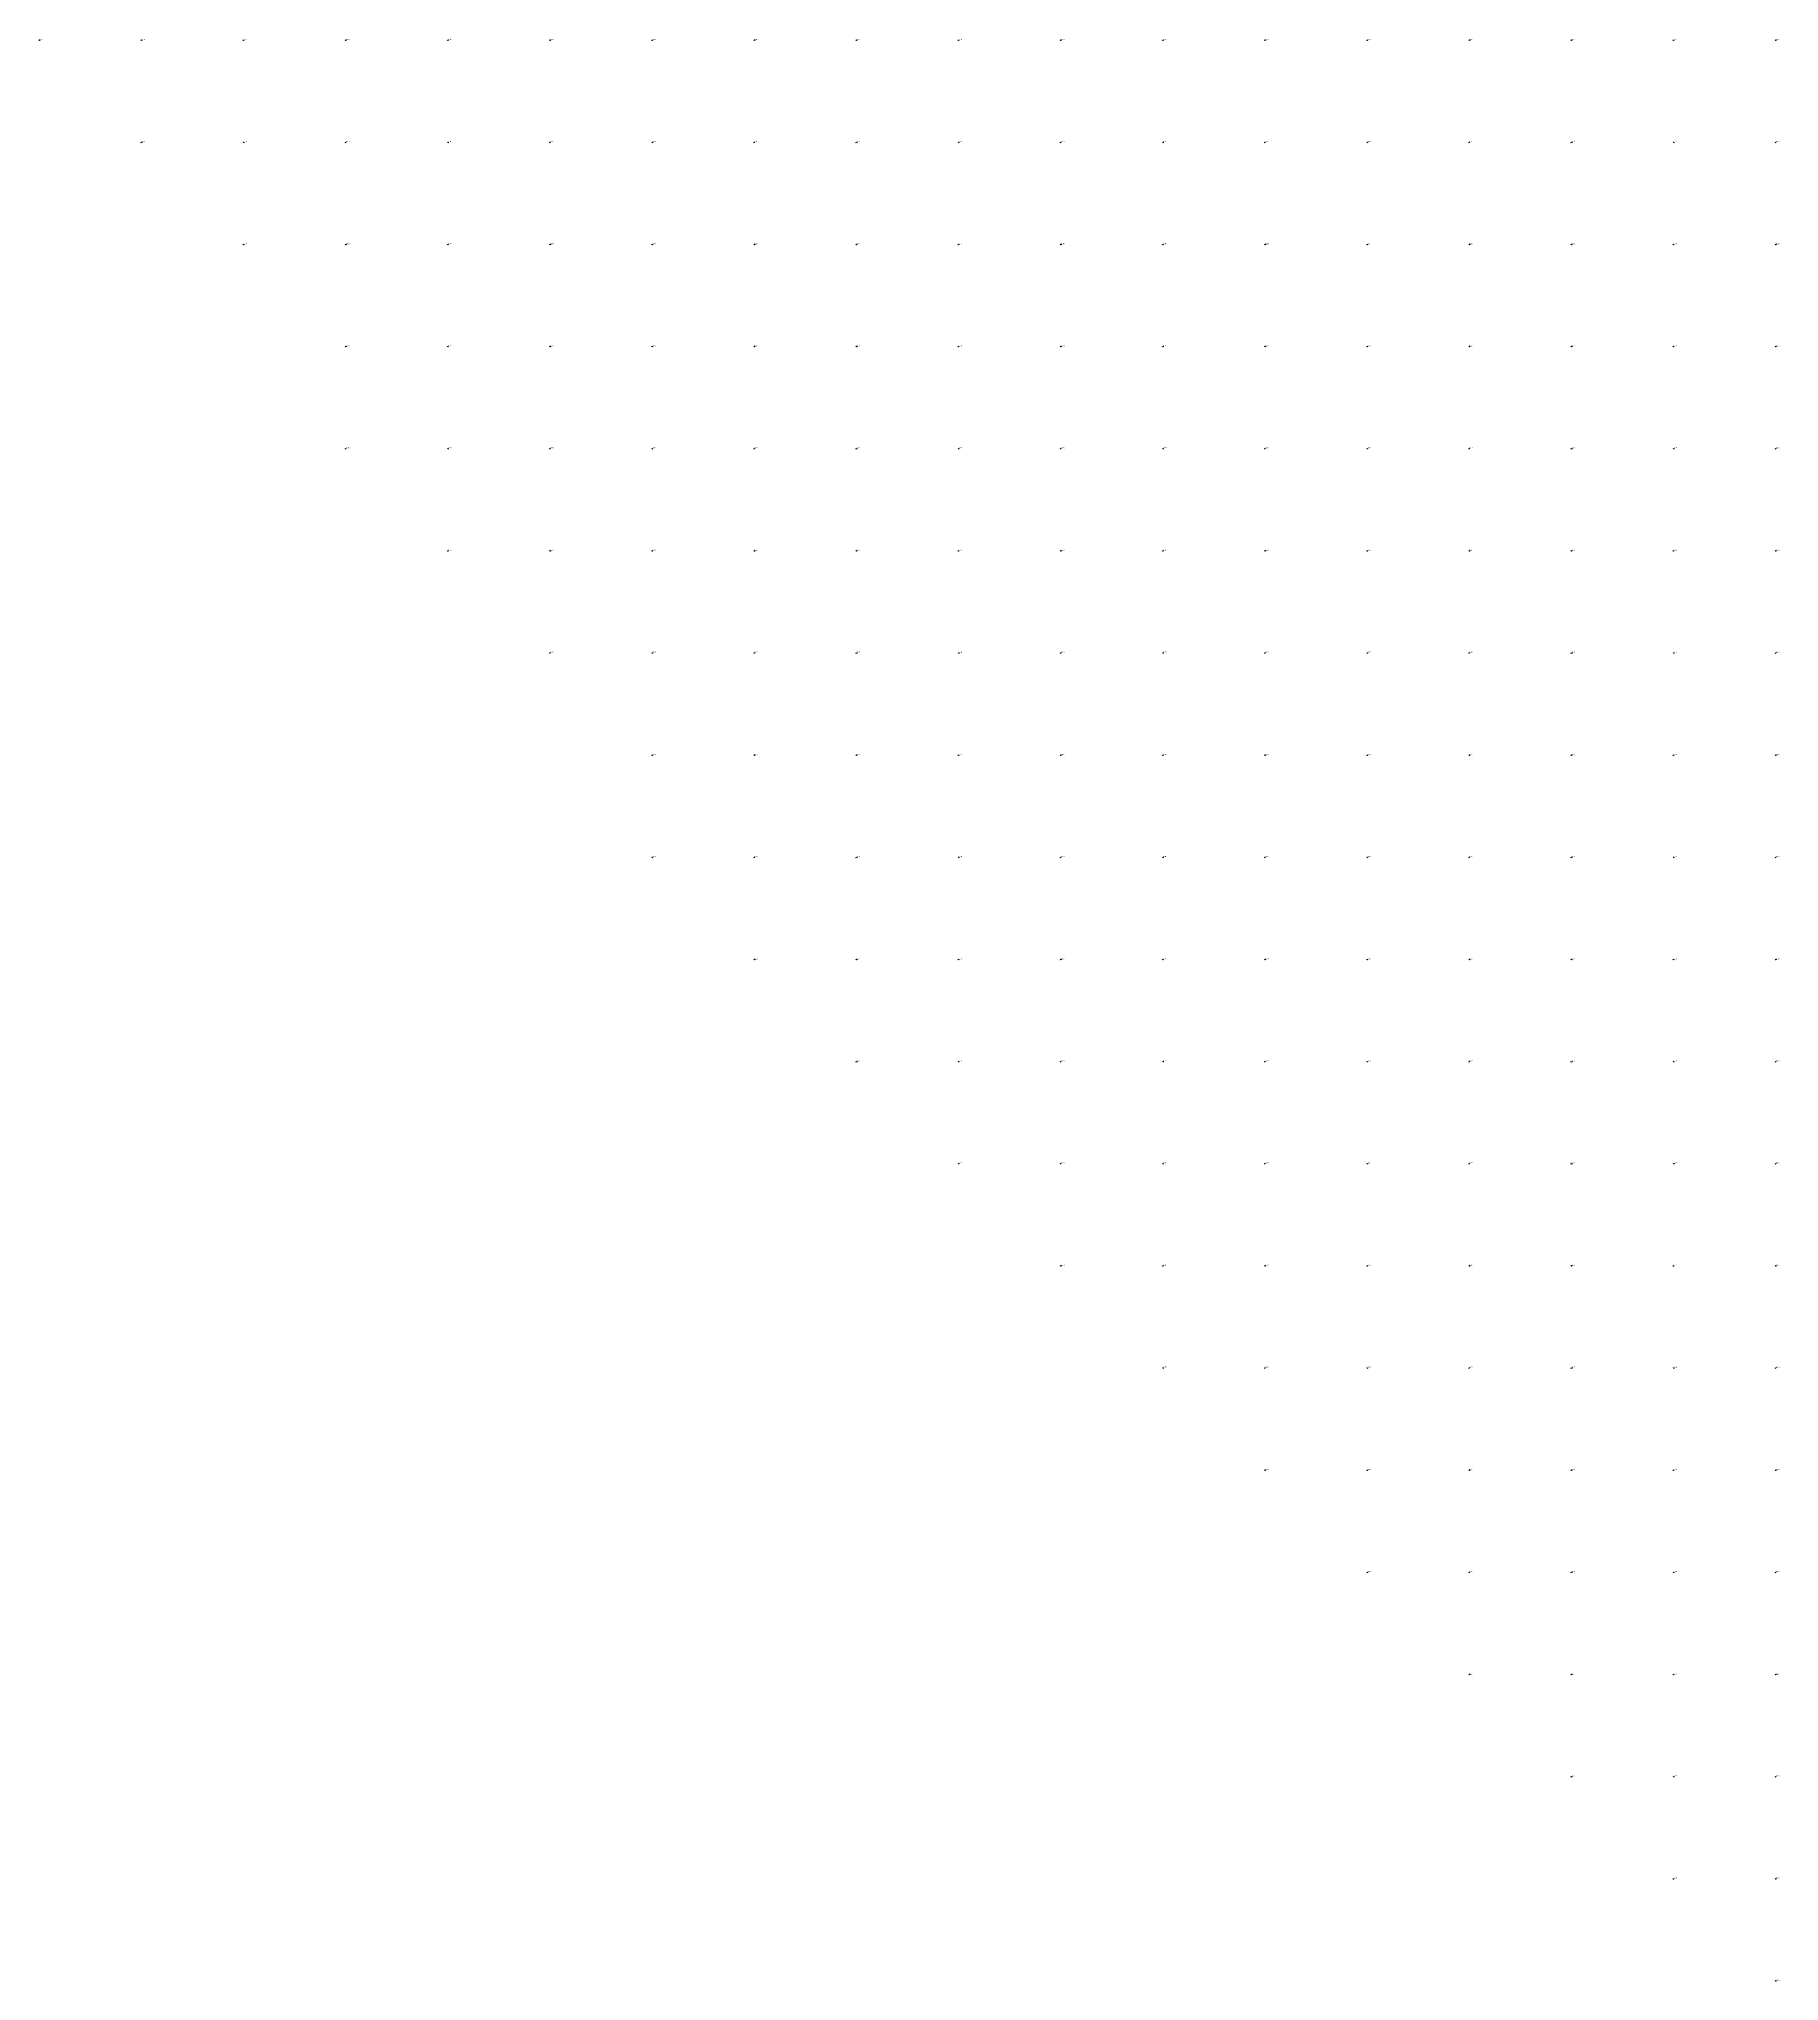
# Model space of a CAD drawing. Extents: x 509453 to 510064, y 5459426 to 5460067.
# Drawn here: x 509703.5 to 509873.8, y 5459546.5 to 5459736.6 of the extents above; entities that cross this region are included whole.
import ezdxf

# ---------------------------------------------------------------- set-up
doc = ezdxf.new("R2010")
doc.units = 0
doc.layers.add('Soundings', color=1, linetype='CONTINUOUS')

msp = doc.modelspace()

# ---------------------------------------------------------------- linework, layer by layer
at = {"layer": 'Soundings'}
for points in [[(509703.45, 5459736.45), (509703.5, 5459736.5), (509703.55, 5459736.45)], [(509713.45, 5459736.45), (509713.5, 5459736.5), (509713.55, 5459736.45)], [(509723.45, 5459736.45), (509723.5, 5459736.5), (509723.55, 5459736.45)], [(509733.45, 5459736.45), (509733.5, 5459736.5), (509733.55, 5459736.45)], [(509743.45, 5459736.45), (509743.5, 5459736.5), (509743.55, 5459736.45)], [(509753.45, 5459736.45), (509753.5, 5459736.5), (509753.55, 5459736.45)], [(509763.45, 5459736.45), (509763.5, 5459736.5), (509763.55, 5459736.45)], [(509773.45, 5459736.45), (509773.5, 5459736.5), (509773.55, 5459736.45)], [(509783.45, 5459736.45), (509783.5, 5459736.5), (509783.55, 5459736.45)], [(509793.45, 5459736.45), (509793.5, 5459736.5), (509793.55, 5459736.45)], [(509803.45, 5459736.45), (509803.5, 5459736.5), (509803.55, 5459736.45)], [(509813.45, 5459736.45), (509813.5, 5459736.5), (509813.55, 5459736.45)], [(509823.45, 5459736.45), (509823.5, 5459736.5), (509823.55, 5459736.45)], [(509833.45, 5459736.45), (509833.5, 5459736.5), (509833.55, 5459736.45)], [(509843.45, 5459736.45), (509843.5, 5459736.5), (509843.55, 5459736.45)], [(509853.45, 5459736.45), (509853.5, 5459736.5), (509853.55, 5459736.45)], [(509863.45, 5459736.45), (509863.5, 5459736.5), (509863.55, 5459736.45)], [(509873.45, 5459736.45), (509873.5, 5459736.5), (509873.55, 5459736.45)], [(509713.45, 5459726.45), (509713.5, 5459726.5), (509713.55, 5459726.45)], [(509723.45, 5459726.45), (509723.5, 5459726.5), (509723.55, 5459726.45)], [(509733.45, 5459726.45), (509733.5, 5459726.5), (509733.55, 5459726.45)], [(509743.45, 5459726.45), (509743.5, 5459726.5), (509743.55, 5459726.45)], [(509753.45, 5459726.45), (509753.5, 5459726.5), (509753.55, 5459726.45)], [(509763.45, 5459726.45), (509763.5, 5459726.5), (509763.55, 5459726.45)], [(509773.45, 5459726.45), (509773.5, 5459726.5), (509773.55, 5459726.45)], [(509783.45, 5459726.45), (509783.5, 5459726.5), (509783.55, 5459726.45)], [(509793.45, 5459726.45), (509793.5, 5459726.5), (509793.55, 5459726.45)], [(509803.45, 5459726.45), (509803.5, 5459726.5), (509803.55, 5459726.45)], [(509813.45, 5459726.45), (509813.5, 5459726.5), (509813.55, 5459726.45)], [(509823.45, 5459726.45), (509823.5, 5459726.5), (509823.55, 5459726.45)], [(509833.45, 5459726.45), (509833.5, 5459726.5), (509833.55, 5459726.45)], [(509843.45, 5459726.45), (509843.5, 5459726.5), (509843.55, 5459726.45)], [(509853.45, 5459726.45), (509853.5, 5459726.5), (509853.55, 5459726.45)], [(509863.45, 5459726.45), (509863.5, 5459726.5), (509863.55, 5459726.45)], [(509873.45, 5459726.45), (509873.5, 5459726.5), (509873.55, 5459726.45)], [(509723.45, 5459716.45), (509723.5, 5459716.5), (509723.55, 5459716.45)], [(509733.45, 5459716.45), (509733.5, 5459716.5), (509733.55, 5459716.45)], [(509743.45, 5459716.45), (509743.5, 5459716.5), (509743.55, 5459716.45)], [(509753.45, 5459716.45), (509753.5, 5459716.5), (509753.55, 5459716.45)], [(509763.45, 5459716.45), (509763.5, 5459716.5), (509763.55, 5459716.45)], [(509773.45, 5459716.45), (509773.5, 5459716.5), (509773.55, 5459716.45)], [(509783.45, 5459716.45), (509783.5, 5459716.5), (509783.55, 5459716.45)], [(509793.45, 5459716.45), (509793.5, 5459716.5), (509793.55, 5459716.45)], [(509803.45, 5459716.45), (509803.5, 5459716.5), (509803.55, 5459716.45)], [(509813.45, 5459716.45), (509813.5, 5459716.5), (509813.55, 5459716.45)], [(509823.45, 5459716.45), (509823.5, 5459716.5), (509823.55, 5459716.45)], [(509833.45, 5459716.45), (509833.5, 5459716.5), (509833.55, 5459716.45)], [(509843.45, 5459716.45), (509843.5, 5459716.5), (509843.55, 5459716.45)], [(509853.45, 5459716.45), (509853.5, 5459716.5), (509853.55, 5459716.45)], [(509863.45, 5459716.45), (509863.5, 5459716.5), (509863.55, 5459716.45)], [(509873.45, 5459716.45), (509873.5, 5459716.5), (509873.55, 5459716.45)], [(509733.45, 5459706.45), (509733.5, 5459706.5), (509733.55, 5459706.45)], [(509743.45, 5459706.45), (509743.5, 5459706.5), (509743.55, 5459706.45)], [(509753.45, 5459706.45), (509753.5, 5459706.5), (509753.55, 5459706.45)], [(509763.45, 5459706.45), (509763.5, 5459706.5), (509763.55, 5459706.45)], [(509773.45, 5459706.45), (509773.5, 5459706.5), (509773.55, 5459706.45)], [(509783.45, 5459706.45), (509783.5, 5459706.5), (509783.55, 5459706.45)], [(509793.45, 5459706.45), (509793.5, 5459706.5), (509793.55, 5459706.45)], [(509803.45, 5459706.45), (509803.5, 5459706.5), (509803.55, 5459706.45)], [(509813.45, 5459706.45), (509813.5, 5459706.5), (509813.55, 5459706.45)], [(509823.45, 5459706.45), (509823.5, 5459706.5), (509823.55, 5459706.45)], [(509833.45, 5459706.45), (509833.5, 5459706.5), (509833.55, 5459706.45)], [(509843.45, 5459706.45), (509843.5, 5459706.5), (509843.55, 5459706.45)], [(509853.45, 5459706.45), (509853.5, 5459706.5), (509853.55, 5459706.45)], [(509863.45, 5459706.45), (509863.5, 5459706.5), (509863.55, 5459706.45)], [(509873.45, 5459706.45), (509873.5, 5459706.5), (509873.55, 5459706.45)], [(509733.45, 5459696.45), (509733.5, 5459696.5), (509733.55, 5459696.45)], [(509743.45, 5459696.45), (509743.5, 5459696.5), (509743.55, 5459696.45)], [(509753.45, 5459696.45), (509753.5, 5459696.5), (509753.55, 5459696.45)], [(509763.45, 5459696.45), (509763.5, 5459696.5), (509763.55, 5459696.45)], [(509773.45, 5459696.45), (509773.5, 5459696.5), (509773.55, 5459696.45)], [(509783.45, 5459696.45), (509783.5, 5459696.5), (509783.55, 5459696.45)], [(509793.45, 5459696.45), (509793.5, 5459696.5), (509793.55, 5459696.45)], [(509803.45, 5459696.45), (509803.5, 5459696.5), (509803.55, 5459696.45)], [(509813.45, 5459696.45), (509813.5, 5459696.5), (509813.55, 5459696.45)], [(509823.45, 5459696.45), (509823.5, 5459696.5), (509823.55, 5459696.45)], [(509833.45, 5459696.45), (509833.5, 5459696.5), (509833.55, 5459696.45)], [(509843.45, 5459696.45), (509843.5, 5459696.5), (509843.55, 5459696.45)], [(509853.45, 5459696.45), (509853.5, 5459696.5), (509853.55, 5459696.45)], [(509863.45, 5459696.45), (509863.5, 5459696.5), (509863.55, 5459696.45)], [(509873.45, 5459696.45), (509873.5, 5459696.5), (509873.55, 5459696.45)], [(509743.45, 5459686.45), (509743.5, 5459686.5), (509743.55, 5459686.45)], [(509753.45, 5459686.45), (509753.5, 5459686.5), (509753.55, 5459686.45)], [(509763.45, 5459686.45), (509763.5, 5459686.5), (509763.55, 5459686.45)], [(509773.45, 5459686.45), (509773.5, 5459686.5), (509773.55, 5459686.45)], [(509783.45, 5459686.45), (509783.5, 5459686.5), (509783.55, 5459686.45)], [(509793.45, 5459686.45), (509793.5, 5459686.5), (509793.55, 5459686.45)], [(509803.45, 5459686.45), (509803.5, 5459686.5), (509803.55, 5459686.45)], [(509813.45, 5459686.45), (509813.5, 5459686.5), (509813.55, 5459686.45)], [(509823.45, 5459686.45), (509823.5, 5459686.5), (509823.55, 5459686.45)], [(509833.45, 5459686.45), (509833.5, 5459686.5), (509833.55, 5459686.45)], [(509843.45, 5459686.45), (509843.5, 5459686.5), (509843.55, 5459686.45)], [(509853.45, 5459686.45), (509853.5, 5459686.5), (509853.55, 5459686.45)], [(509863.45, 5459686.45), (509863.5, 5459686.5), (509863.55, 5459686.45)], [(509873.45, 5459686.45), (509873.5, 5459686.5), (509873.55, 5459686.45)], [(509753.45, 5459676.45), (509753.5, 5459676.5), (509753.55, 5459676.45)], [(509763.45, 5459676.45), (509763.5, 5459676.5), (509763.55, 5459676.45)], [(509773.45, 5459676.45), (509773.5, 5459676.5), (509773.55, 5459676.45)], [(509783.45, 5459676.45), (509783.5, 5459676.5), (509783.55, 5459676.45)], [(509793.45, 5459676.45), (509793.5, 5459676.5), (509793.55, 5459676.45)], [(509803.45, 5459676.45), (509803.5, 5459676.5), (509803.55, 5459676.45)], [(509813.45, 5459676.45), (509813.5, 5459676.5), (509813.55, 5459676.45)], [(509823.45, 5459676.45), (509823.5, 5459676.5), (509823.55, 5459676.45)], [(509833.45, 5459676.45), (509833.5, 5459676.5), (509833.55, 5459676.45)], [(509843.45, 5459676.45), (509843.5, 5459676.5), (509843.55, 5459676.45)], [(509853.45, 5459676.45), (509853.5, 5459676.5), (509853.55, 5459676.45)], [(509863.45, 5459676.45), (509863.5, 5459676.5), (509863.55, 5459676.45)], [(509873.45, 5459676.45), (509873.5, 5459676.5), (509873.55, 5459676.45)], [(509763.45, 5459666.45), (509763.5, 5459666.5), (509763.55, 5459666.45)], [(509773.45, 5459666.45), (509773.5, 5459666.5), (509773.55, 5459666.45)], [(509783.45, 5459666.45), (509783.5, 5459666.5), (509783.55, 5459666.45)], [(509793.45, 5459666.45), (509793.5, 5459666.5), (509793.55, 5459666.45)], [(509803.45, 5459666.45), (509803.5, 5459666.5), (509803.55, 5459666.45)], [(509813.45, 5459666.45), (509813.5, 5459666.5), (509813.55, 5459666.45)], [(509823.45, 5459666.45), (509823.5, 5459666.5), (509823.55, 5459666.45)], [(509833.45, 5459666.45), (509833.5, 5459666.5), (509833.55, 5459666.45)], [(509843.45, 5459666.45), (509843.5, 5459666.5), (509843.55, 5459666.45)], [(509853.45, 5459666.45), (509853.5, 5459666.5), (509853.55, 5459666.45)], [(509863.45, 5459666.45), (509863.5, 5459666.5), (509863.55, 5459666.45)], [(509873.45, 5459666.45), (509873.5, 5459666.5), (509873.55, 5459666.45)], [(509763.45, 5459656.45), (509763.5, 5459656.5), (509763.55, 5459656.45)], [(509773.45, 5459656.45), (509773.5, 5459656.5), (509773.55, 5459656.45)], [(509783.45, 5459656.45), (509783.5, 5459656.5), (509783.55, 5459656.45)], [(509793.45, 5459656.45), (509793.5, 5459656.5), (509793.55, 5459656.45)], [(509803.45, 5459656.45), (509803.5, 5459656.5), (509803.55, 5459656.45)], [(509813.45, 5459656.45), (509813.5, 5459656.5), (509813.55, 5459656.45)], [(509823.45, 5459656.45), (509823.5, 5459656.5), (509823.55, 5459656.45)], [(509833.45, 5459656.45), (509833.5, 5459656.5), (509833.55, 5459656.45)], [(509843.45, 5459656.45), (509843.5, 5459656.5), (509843.55, 5459656.45)], [(509853.45, 5459656.45), (509853.5, 5459656.5), (509853.55, 5459656.45)], [(509863.45, 5459656.45), (509863.5, 5459656.5), (509863.55, 5459656.45)], [(509873.45, 5459656.45), (509873.5, 5459656.5), (509873.55, 5459656.45)], [(509773.45, 5459646.45), (509773.5, 5459646.5), (509773.55, 5459646.45)], [(509783.45, 5459646.45), (509783.5, 5459646.5), (509783.55, 5459646.45)], [(509793.45, 5459646.45), (509793.5, 5459646.5), (509793.55, 5459646.45)], [(509803.45, 5459646.45), (509803.5, 5459646.5), (509803.55, 5459646.45)], [(509813.45, 5459646.45), (509813.5, 5459646.5), (509813.55, 5459646.45)], [(509823.45, 5459646.45), (509823.5, 5459646.5), (509823.55, 5459646.45)], [(509833.45, 5459646.45), (509833.5, 5459646.5), (509833.55, 5459646.45)], [(509843.45, 5459646.45), (509843.5, 5459646.5), (509843.55, 5459646.45)], [(509853.45, 5459646.45), (509853.5, 5459646.5), (509853.55, 5459646.45)], [(509863.45, 5459646.45), (509863.5, 5459646.5), (509863.55, 5459646.45)], [(509873.45, 5459646.45), (509873.5, 5459646.5), (509873.55, 5459646.45)], [(509783.45, 5459636.45), (509783.5, 5459636.5), (509783.55, 5459636.45)], [(509793.45, 5459636.45), (509793.5, 5459636.5), (509793.55, 5459636.45)], [(509803.45, 5459636.45), (509803.5, 5459636.5), (509803.55, 5459636.45)], [(509813.45, 5459636.45), (509813.5, 5459636.5), (509813.55, 5459636.45)], [(509823.45, 5459636.45), (509823.5, 5459636.5), (509823.55, 5459636.45)], [(509833.45, 5459636.45), (509833.5, 5459636.5), (509833.55, 5459636.45)], [(509843.45, 5459636.45), (509843.5, 5459636.5), (509843.55, 5459636.45)], [(509853.45, 5459636.45), (509853.5, 5459636.5), (509853.55, 5459636.45)], [(509863.45, 5459636.45), (509863.5, 5459636.5), (509863.55, 5459636.45)], [(509873.45, 5459636.45), (509873.5, 5459636.5), (509873.55, 5459636.45)], [(509793.45, 5459626.45), (509793.5, 5459626.5), (509793.55, 5459626.45)], [(509803.45, 5459626.45), (509803.5, 5459626.5), (509803.55, 5459626.45)], [(509813.45, 5459626.45), (509813.5, 5459626.5), (509813.55, 5459626.45)], [(509823.45, 5459626.45), (509823.5, 5459626.5), (509823.55, 5459626.45)], [(509833.45, 5459626.45), (509833.5, 5459626.5), (509833.55, 5459626.45)], [(509843.45, 5459626.45), (509843.5, 5459626.5), (509843.55, 5459626.45)], [(509853.45, 5459626.45), (509853.5, 5459626.5), (509853.55, 5459626.45)], [(509863.45, 5459626.45), (509863.5, 5459626.5), (509863.55, 5459626.45)], [(509873.45, 5459626.45), (509873.5, 5459626.5), (509873.55, 5459626.45)], [(509803.45, 5459616.45), (509803.5, 5459616.5), (509803.55, 5459616.45)], [(509813.45, 5459616.45), (509813.5, 5459616.5), (509813.55, 5459616.45)], [(509823.45, 5459616.45), (509823.5, 5459616.5), (509823.55, 5459616.45)], [(509833.45, 5459616.45), (509833.5, 5459616.5), (509833.55, 5459616.45)], [(509843.45, 5459616.45), (509843.5, 5459616.5), (509843.55, 5459616.45)], [(509853.45, 5459616.45), (509853.5, 5459616.5), (509853.55, 5459616.45)], [(509863.45, 5459616.45), (509863.5, 5459616.5), (509863.55, 5459616.45)], [(509873.45, 5459616.45), (509873.5, 5459616.5), (509873.55, 5459616.45)], [(509813.45, 5459606.45), (509813.5, 5459606.5), (509813.55, 5459606.45)], [(509823.45, 5459606.45), (509823.5, 5459606.5), (509823.55, 5459606.45)], [(509833.45, 5459606.45), (509833.5, 5459606.5), (509833.55, 5459606.45)], [(509843.45, 5459606.45), (509843.5, 5459606.5), (509843.55, 5459606.45)], [(509853.45, 5459606.45), (509853.5, 5459606.5), (509853.55, 5459606.45)], [(509863.45, 5459606.45), (509863.5, 5459606.5), (509863.55, 5459606.45)], [(509873.45, 5459606.45), (509873.5, 5459606.5), (509873.55, 5459606.45)], [(509823.45, 5459596.45), (509823.5, 5459596.5), (509823.55, 5459596.45)], [(509833.45, 5459596.45), (509833.5, 5459596.5), (509833.55, 5459596.45)], [(509843.45, 5459596.45), (509843.5, 5459596.5), (509843.55, 5459596.45)], [(509853.45, 5459596.45), (509853.5, 5459596.5), (509853.55, 5459596.45)], [(509863.45, 5459596.45), (509863.5, 5459596.5), (509863.55, 5459596.45)], [(509873.45, 5459596.45), (509873.5, 5459596.5), (509873.55, 5459596.45)], [(509833.45, 5459586.45), (509833.5, 5459586.5), (509833.55, 5459586.45)], [(509843.45, 5459586.45), (509843.5, 5459586.5), (509843.55, 5459586.45)], [(509853.45, 5459586.45), (509853.5, 5459586.5), (509853.55, 5459586.45)], [(509863.45, 5459586.45), (509863.5, 5459586.5), (509863.55, 5459586.45)], [(509873.45, 5459586.45), (509873.5, 5459586.5), (509873.55, 5459586.45)], [(509843.45, 5459576.45), (509843.5, 5459576.5), (509843.55, 5459576.45)], [(509853.45, 5459576.45), (509853.5, 5459576.5), (509853.55, 5459576.45)], [(509863.45, 5459576.45), (509863.5, 5459576.5), (509863.55, 5459576.45)], [(509873.45, 5459576.45), (509873.5, 5459576.5), (509873.55, 5459576.45)], [(509853.45, 5459566.45), (509853.5, 5459566.5), (509853.55, 5459566.45)], [(509863.45, 5459566.45), (509863.5, 5459566.5), (509863.55, 5459566.45)], [(509873.45, 5459566.45), (509873.5, 5459566.5), (509873.55, 5459566.45)], [(509863.45, 5459556.45), (509863.5, 5459556.5), (509863.55, 5459556.45)], [(509873.45, 5459556.45), (509873.5, 5459556.5), (509873.55, 5459556.45)], [(509873.45, 5459546.45), (509873.5, 5459546.5), (509873.55, 5459546.45)]]:
    msp.add_lwpolyline(points, dxfattribs=at)

# ---------------------------------------------------------------- texts
for s, p in [('16.75', (509703.5, 5459736.5, 16.75)), ('16.00', (509713.5, 5459736.5, 16)), ('15.95', (509723.5, 5459736.5, 15.95)), ('15.90', (509733.5, 5459736.5, 15.9)), ('16.00', (509743.5, 5459736.5, 16)), ('16.65', (509753.5, 5459736.5, 16.65)), ('15.95', (509763.5, 5459736.5, 15.95)), ('15.40', (509773.5, 5459736.5, 15.4)), ('16.95', (509783.5, 5459736.5, 16.95)), ('15.45', (509793.5, 5459736.5, 15.45)), ('15.50', (509803.5, 5459736.5, 15.5)), ('15.10', (509813.5, 5459736.5, 15.1)), ('15.35', (509823.5, 5459736.5, 15.35)), ('15.15', (509833.5, 5459736.5, 15.15)), ('15.00', (509843.5, 5459736.5, 15)), ('15.60', (509853.5, 5459736.5, 15.6)), ('14.95', (509863.5, 5459736.5, 14.95)), ('14.75', (509873.5, 5459736.5, 14.75)), ('16.45', (509713.5, 5459726.5, 16.45)), ('16.50', (509723.5, 5459726.5, 16.5)), ('15.65', (509733.5, 5459726.5, 15.65)), ('16.00', (509743.5, 5459726.5, 16)), ('16.10', (509753.5, 5459726.5, 16.1)), ('15.75', (509763.5, 5459726.5, 15.75)), ('15.60', (509773.5, 5459726.5, 15.6)), ('15.70', (509783.5, 5459726.5, 15.7)), ('15.90', (509793.5, 5459726.5, 15.9)), ('15.35', (509803.5, 5459726.5, 15.35)), ('15.10', (509813.5, 5459726.5, 15.1)), ('15.20', (509823.5, 5459726.5, 15.2)), ('15.30', (509833.5, 5459726.5, 15.3)), ('15.05', (509843.5, 5459726.5, 15.05)), ('14.90', (509853.5, 5459726.5, 14.9)), ('16.30', (509863.5, 5459726.5, 16.3)), ('14.65', (509873.5, 5459726.5, 14.65)), ('16.30', (509723.5, 5459716.5, 16.3)), ('15.65', (509733.5, 5459716.5, 15.65)), ('15.60', (509743.5, 5459716.5, 15.6)), ('15.50', (509753.5, 5459716.5, 15.5)), ('16.35', (509763.5, 5459716.5, 16.35)), ('15.40', (509773.5, 5459716.5, 15.4)), ('15.70', (509783.5, 5459716.5, 15.7)), ('16.05', (509793.5, 5459716.5, 16.05)), ('15.10', (509803.5, 5459716.5, 15.1)), ('15.85', (509813.5, 5459716.5, 15.85)), ('15.10', (509823.5, 5459716.5, 15.1)), ('15.60', (509833.5, 5459716.5, 15.6)), ('15.55', (509843.5, 5459716.5, 15.55)), ('15.25', (509853.5, 5459716.5, 15.25)), ('14.80', (509863.5, 5459716.5, 14.8)), ('15.35', (509873.5, 5459716.5, 15.35)), ('15.40', (509733.5, 5459706.5, 15.4)), ('16.40', (509743.5, 5459706.5, 16.4)), ('15.50', (509753.5, 5459706.5, 15.5)), ('14.90', (509763.5, 5459706.5, 14.9)), ('16.50', (509773.5, 5459706.5, 16.5)), ('15.95', (509783.5, 5459706.5, 15.95)), ('15.30', (509793.5, 5459706.5, 15.3)), ('15.70', (509803.5, 5459706.5, 15.7)), ('15.20', (509813.5, 5459706.5, 15.2)), ('15.30', (509823.5, 5459706.5, 15.3)), ('15.20', (509833.5, 5459706.5, 15.2)), ('15.30', (509843.5, 5459706.5, 15.3)), ('15.35', (509853.5, 5459706.5, 15.35)), ('15.15', (509863.5, 5459706.5, 15.15)), ('14.55', (509873.5, 5459706.5, 14.55)), ('16.15', (509733.5, 5459696.5, 16.15)), ('15.70', (509743.5, 5459696.5, 15.7)), ('15.65', (509753.5, 5459696.5, 15.65)), ('15.70', (509763.5, 5459696.5, 15.7)), ('16.75', (509773.5, 5459696.5, 16.75)), ('15.75', (509783.5, 5459696.5, 15.75)), ('15.80', (509793.5, 5459696.5, 15.8)), ('16.05', (509803.5, 5459696.5, 16.05)), ('15.75', (509813.5, 5459696.5, 15.75)), ('15.05', (509823.5, 5459696.5, 15.05)), ('15.60', (509833.5, 5459696.5, 15.6)), ('15.15', (509843.5, 5459696.5, 15.15)), ('14.70', (509853.5, 5459696.5, 14.7)), ('15.05', (509863.5, 5459696.5, 15.05)), ('14.45', (509873.5, 5459696.5, 14.45)), ('15.40', (509743.5, 5459686.5, 15.4)), ('15.85', (509753.5, 5459686.5, 15.85)), ('15.80', (509763.5, 5459686.5, 15.8)), ('16.30', (509773.5, 5459686.5, 16.3)), ('15.45', (509783.5, 5459686.5, 15.45)), ('16.65', (509793.5, 5459686.5, 16.65)), ('15.90', (509803.5, 5459686.5, 15.9)), ('16.25', (509813.5, 5459686.5, 16.25)), ('15.10', (509823.5, 5459686.5, 15.1)), ('15.50', (509833.5, 5459686.5, 15.5)), ('14.65', (509843.5, 5459686.5, 14.65)), ('15.00', (509853.5, 5459686.5, 15)), ('14.80', (509863.5, 5459686.5, 14.8)), ('14.80', (509873.5, 5459686.5, 14.8)), ('16.15', (509753.5, 5459676.5, 16.15)), ('15.65', (509763.5, 5459676.5, 15.65)), ('15.75', (509773.5, 5459676.5, 15.75)), ('15.50', (509783.5, 5459676.5, 15.5)), ('15.40', (509793.5, 5459676.5, 15.4)), ('15.30', (509803.5, 5459676.5, 15.3)), ('15.75', (509813.5, 5459676.5, 15.75)), ('15.20', (509823.5, 5459676.5, 15.2)), ('15.10', (509833.5, 5459676.5, 15.1)), ('14.85', (509843.5, 5459676.5, 14.85)), ('14.50', (509853.5, 5459676.5, 14.5)), ('15.15', (509863.5, 5459676.5, 15.15)), ('14.90', (509873.5, 5459676.5, 14.9)), ('16.65', (509763.5, 5459666.5, 16.65)), ('15.70', (509773.5, 5459666.5, 15.7)), ('15.40', (509783.5, 5459666.5, 15.4)), ('15.25', (509793.5, 5459666.5, 15.25)), ('14.95', (509803.5, 5459666.5, 14.95)), ('15.20', (509813.5, 5459666.5, 15.2)), ('15.25', (509823.5, 5459666.5, 15.25)), ('15.00', (509833.5, 5459666.5, 15)), ('14.75', (509843.5, 5459666.5, 14.75)), ('15.25', (509853.5, 5459666.5, 15.25)), ('15.80', (509863.5, 5459666.5, 15.8)), ('14.60', (509873.5, 5459666.5, 14.6)), ('16.05', (509763.5, 5459656.5, 16.05)), ('15.35', (509773.5, 5459656.5, 15.35)), ('15.35', (509783.5, 5459656.5, 15.35)), ('15.05', (509793.5, 5459656.5, 15.05)), ('15.05', (509803.5, 5459656.5, 15.05)), ('15.60', (509813.5, 5459656.5, 15.6)), ('16.65', (509823.5, 5459656.5, 16.65)), ('15.05', (509833.5, 5459656.5, 15.05)), ('15.05', (509843.5, 5459656.5, 15.05)), ('14.70', (509853.5, 5459656.5, 14.7)), ('14.80', (509863.5, 5459656.5, 14.8)), ('14.65', (509873.5, 5459656.5, 14.65)), ('16.10', (509773.5, 5459646.5, 16.1)), ('15.35', (509783.5, 5459646.5, 15.35)), ('15.50', (509793.5, 5459646.5, 15.5)), ('15.05', (509803.5, 5459646.5, 15.05)), ('15.50', (509813.5, 5459646.5, 15.5)), ('15.40', (509823.5, 5459646.5, 15.4)), ('15.35', (509833.5, 5459646.5, 15.35)), ('14.95', (509843.5, 5459646.5, 14.95)), ('14.85', (509853.5, 5459646.5, 14.85)), ('15.10', (509863.5, 5459646.5, 15.1)), ('15.15', (509873.5, 5459646.5, 15.15)), ('15.70', (509783.5, 5459636.5, 15.7)), ('15.75', (509793.5, 5459636.5, 15.75)), ('14.85', (509803.5, 5459636.5, 14.85)), ('15.15', (509813.5, 5459636.5, 15.15)), ('15.20', (509823.5, 5459636.5, 15.2)), ('15.10', (509833.5, 5459636.5, 15.1)), ('16.00', (509843.5, 5459636.5, 16)), ('15.60', (509853.5, 5459636.5, 15.6)), ('15.40', (509863.5, 5459636.5, 15.4)), ('14.80', (509873.5, 5459636.5, 14.8)), ('15.75', (509793.5, 5459626.5, 15.75)), ('15.25', (509803.5, 5459626.5, 15.25)), ('15.30', (509813.5, 5459626.5, 15.3)), ('15.00', (509823.5, 5459626.5, 15)), ('16.00', (509833.5, 5459626.5, 16)), ('15.55', (509843.5, 5459626.5, 15.55)), ('14.85', (509853.5, 5459626.5, 14.85)), ('14.35', (509863.5, 5459626.5, 14.35)), ('14.80', (509873.5, 5459626.5, 14.8)), ('15.70', (509803.5, 5459616.5, 15.7)), ('15.30', (509813.5, 5459616.5, 15.3)), ('14.90', (509823.5, 5459616.5, 14.9)), ('15.55', (509833.5, 5459616.5, 15.55)), ('15.60', (509843.5, 5459616.5, 15.6)), ('15.75', (509853.5, 5459616.5, 15.75)), ('15.20', (509863.5, 5459616.5, 15.2)), ('14.95', (509873.5, 5459616.5, 14.95)), ('15.25', (509813.5, 5459606.5, 15.25)), ('15.00', (509823.5, 5459606.5, 15)), ('15.25', (509833.5, 5459606.5, 15.25)), ('14.95', (509843.5, 5459606.5, 14.95)), ('14.70', (509853.5, 5459606.5, 14.7)), ('16.45', (509863.5, 5459606.5, 16.45)), ('14.90', (509873.5, 5459606.5, 14.9)), ('15.20', (509823.5, 5459596.5, 15.2)), ('14.95', (509833.5, 5459596.5, 14.95)), ('15.10', (509843.5, 5459596.5, 15.1)), ('14.90', (509853.5, 5459596.5, 14.9)), ('15.20', (509863.5, 5459596.5, 15.2)), ('14.65', (509873.5, 5459596.5, 14.65)), ('15.35', (509833.5, 5459586.5, 15.35)), ('15.50', (509843.5, 5459586.5, 15.5)), ('14.65', (509853.5, 5459586.5, 14.65)), ('14.65', (509863.5, 5459586.5, 14.65)), ('14.85', (509873.5, 5459586.5, 14.85)), ('15.25', (509843.5, 5459576.5, 15.25)), ('15.40', (509853.5, 5459576.5, 15.4)), ('14.90', (509863.5, 5459576.5, 14.9)), ('14.25', (509873.5, 5459576.5, 14.25)), ('14.70', (509853.5, 5459566.5, 14.7)), ('14.80', (509863.5, 5459566.5, 14.8)), ('14.70', (509873.5, 5459566.5, 14.7)), ('15.45', (509863.5, 5459556.5, 15.45)), ('14.40', (509873.5, 5459556.5, 14.4)), ('14.15', (509873.5, 5459546.5, 14.15))]:
    msp.add_text(s, height=0.1, dxfattribs=at).set_placement(p)

doc.saveas('drawing.dxf')
